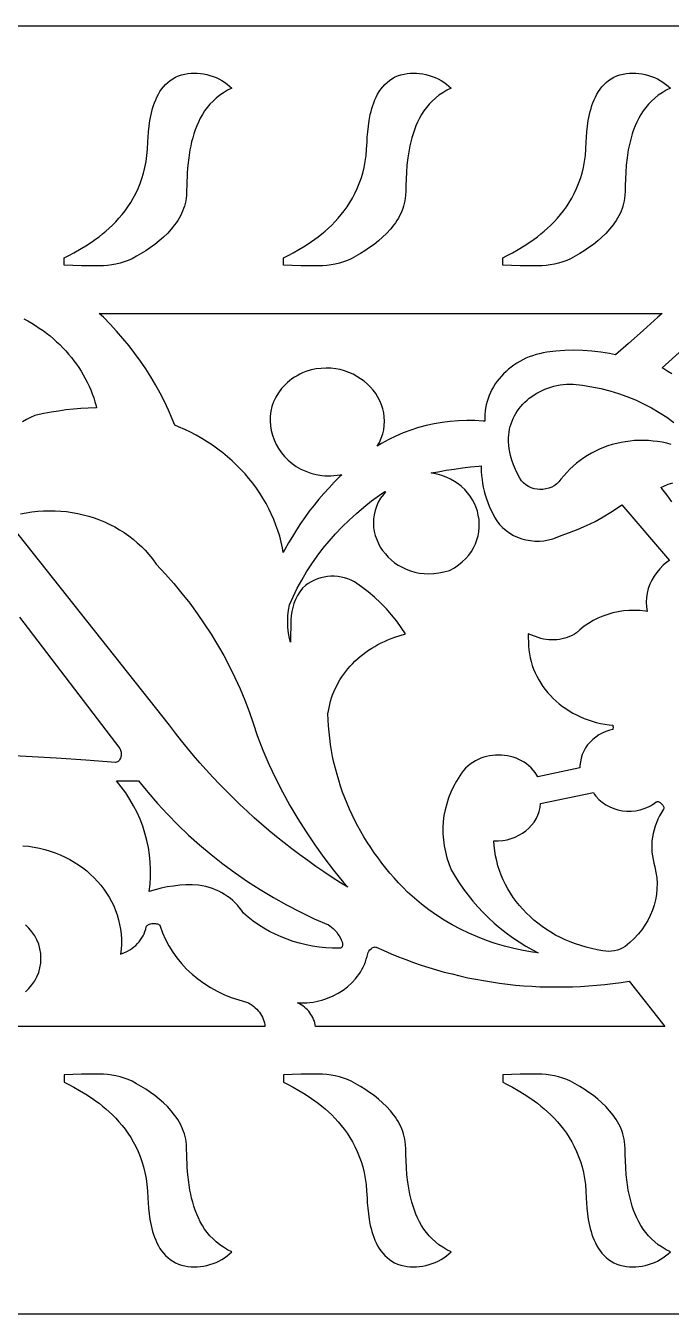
# Model space of a CAD drawing. Extents: x -250 to 250, y -50 to 50.
# Drawn here: x 143.6 to 193.7, y -50 to 50 of the extents above; entities that cross this region are included whole.
import ezdxf

# ---------------------------------------------------------------- set-up
doc = ezdxf.new("R2010")
doc.units = 0
doc.header["$MEASUREMENT"] = 0
doc.layers.add('BITMAP_LAYER', color=18, linetype='CONTINUOUS')
doc.layers.add('LAYER_1', color=18, linetype='CONTINUOUS')

msp = doc.modelspace()

# ---------------------------------------------------------------- linework, layer by layer
at = {"layer": 'BITMAP_LAYER'}
for points in [[(146.58, 32), (146.93, 32.18), (147.33, 32.39), (147.77, 32.63), (148.25, 32.92), (148.76, 33.25), (149.01, 33.44), (149.28, 33.63), (149.54, 33.84), (149.8, 34.06), (150.06, 34.29), (150.32, 34.53), (150.57, 34.79), (150.82, 35.06), (151.06, 35.35), (151.29, 35.64), (151.52, 35.96), (151.73, 36.29), (151.93, 36.63), (152.12, 36.99), (152.3, 37.36), (152.46, 37.75), (152.6, 38.15), (152.73, 38.57), (152.84, 39.01), (152.92, 39.47), (152.99, 39.94), (153.03, 40.43), (153.06, 41), (153.08, 41.36), (153.11, 41.77), (153.16, 42.2), (153.22, 42.65), (153.31, 43.11), (153.37, 43.34), (153.43, 43.58), (153.5, 43.81), (153.58, 44.03), (153.67, 44.25), (153.77, 44.47), (153.88, 44.68), (154, 44.89), (154.13, 45.08), (154.28, 45.27), (154.44, 45.44), (154.61, 45.6), (154.79, 45.75), (154.99, 45.89), (155.2, 46), (155.43, 46.11), (155.67, 46.19), (155.93, 46.25), (156.17, 46.29), (156.41, 46.32), (156.65, 46.33), (156.9, 46.32), (157.14, 46.3), (157.39, 46.26), (157.64, 46.21), (157.88, 46.15), (158.12, 46.07), (158.35, 45.98), (158.58, 45.87), (158.8, 45.75), (159.01, 45.62), (159.22, 45.48), (159.41, 45.32), (159.59, 45.15), (159.25, 44.99), (158.94, 44.8), (158.64, 44.61), (158.37, 44.39), (158.12, 44.16), (157.88, 43.91), (157.67, 43.66), (157.47, 43.39), (157.29, 43.11), (157.13, 42.83), (156.99, 42.53), (156.85, 42.24), (156.73, 41.93), (156.63, 41.62), (156.54, 41.31), (156.46, 41), (156.39, 40.69), (156.33, 40.38), (156.23, 39.76), (156.16, 39.17), (156.12, 38.6), (156.08, 37.6), (156.07, 37.18), (156.05, 36.83), (156.03, 36.62), (156, 36.41), (155.96, 36.21), (155.9, 36.01), (155.84, 35.81), (155.76, 35.62), (155.68, 35.43), (155.59, 35.25), (155.49, 35.07), (155.38, 34.89), (155.26, 34.71), (155.14, 34.54), (154.87, 34.21), (154.58, 33.89), (154.27, 33.59), (153.95, 33.3), (153.61, 33.03), (153.26, 32.78), (152.9, 32.54), (152.55, 32.32), (152.19, 32.11), (151.84, 31.92), (151.54, 31.78), (151.23, 31.67), (150.91, 31.57), (150.59, 31.5), (150.27, 31.44), (149.94, 31.4), (149.61, 31.37), (149.27, 31.36), (148.6, 31.36), (147.92, 31.37), (147.25, 31.4), (146.58, 31.41)], [(163.59, 32), (163.94, 32.18), (164.34, 32.39), (164.78, 32.63), (165.26, 32.92), (165.77, 33.25), (166.02, 33.44), (166.29, 33.63), (166.55, 33.84), (166.81, 34.06), (167.07, 34.29), (167.33, 34.53), (167.58, 34.79), (167.83, 35.06), (168.07, 35.35), (168.3, 35.64), (168.53, 35.96), (168.74, 36.29), (168.94, 36.63), (169.13, 36.99), (169.31, 37.36), (169.47, 37.75), (169.61, 38.15), (169.74, 38.57), (169.85, 39.01), (169.93, 39.47), (170, 39.94), (170.04, 40.43), (170.07, 41), (170.09, 41.36), (170.12, 41.77), (170.17, 42.2), (170.23, 42.65), (170.32, 43.11), (170.38, 43.34), (170.44, 43.58), (170.51, 43.81), (170.59, 44.03), (170.68, 44.25), (170.78, 44.47), (170.89, 44.68), (171.01, 44.89), (171.14, 45.08), (171.29, 45.27), (171.45, 45.44), (171.62, 45.6), (171.8, 45.75), (172, 45.89), (172.21, 46), (172.44, 46.11), (172.68, 46.19), (172.94, 46.25), (173.18, 46.29), (173.42, 46.32), (173.66, 46.33), (173.91, 46.32), (174.15, 46.3), (174.4, 46.26), (174.64, 46.21), (174.89, 46.15), (175.13, 46.07), (175.36, 45.98), (175.59, 45.87), (175.81, 45.75), (176.02, 45.62), (176.23, 45.48), (176.42, 45.32), (176.6, 45.15), (176.26, 44.99), (175.95, 44.8), (175.65, 44.61), (175.38, 44.39), (175.13, 44.16), (174.89, 43.91), (174.68, 43.66), (174.48, 43.39), (174.3, 43.11), (174.14, 42.83), (173.99, 42.53), (173.86, 42.24), (173.74, 41.93), (173.64, 41.62), (173.55, 41.31), (173.47, 41), (173.4, 40.69), (173.33, 40.38), (173.24, 39.76), (173.17, 39.17), (173.13, 38.6), (173.09, 37.6), (173.08, 37.18), (173.06, 36.83), (173.04, 36.62), (173.01, 36.41), (172.96, 36.21), (172.91, 36.01), (172.85, 35.81), (172.77, 35.62), (172.69, 35.43), (172.6, 35.25), (172.5, 35.07), (172.39, 34.89), (172.27, 34.71), (172.15, 34.54), (171.88, 34.21), (171.59, 33.89), (171.28, 33.59), (170.96, 33.3), (170.62, 33.03), (170.27, 32.78), (169.91, 32.54), (169.56, 32.32), (169.2, 32.11), (168.85, 31.92), (168.55, 31.78), (168.24, 31.67), (167.92, 31.57), (167.6, 31.5), (167.28, 31.44), (166.95, 31.4), (166.62, 31.37), (166.28, 31.36), (165.61, 31.36), (164.93, 31.37), (164.26, 31.4), (163.59, 31.41)], [(180.6, 32), (180.95, 32.18), (181.35, 32.39), (181.79, 32.63), (182.27, 32.92), (182.78, 33.25), (183.03, 33.44), (183.29, 33.63), (183.56, 33.84), (183.82, 34.06), (184.08, 34.29), (184.34, 34.53), (184.59, 34.79), (184.84, 35.06), (185.08, 35.35), (185.31, 35.64), (185.54, 35.96), (185.75, 36.29), (185.95, 36.63), (186.14, 36.99), (186.32, 37.36), (186.48, 37.75), (186.62, 38.15), (186.75, 38.57), (186.86, 39.01), (186.94, 39.47), (187.01, 39.94), (187.05, 40.43), (187.08, 41), (187.1, 41.36), (187.13, 41.77), (187.18, 42.2), (187.24, 42.65), (187.33, 43.11), (187.39, 43.34), (187.45, 43.58), (187.52, 43.81), (187.6, 44.03), (187.69, 44.25), (187.79, 44.47), (187.9, 44.68), (188.02, 44.89), (188.15, 45.08), (188.3, 45.27), (188.46, 45.44), (188.63, 45.6), (188.81, 45.75), (189.01, 45.89), (189.22, 46), (189.45, 46.11), (189.69, 46.19), (189.95, 46.25), (190.19, 46.29), (190.43, 46.32), (190.67, 46.33), (190.92, 46.32), (191.16, 46.3), (191.41, 46.26), (191.65, 46.21), (191.9, 46.15), (192.14, 46.07), (192.37, 45.98), (192.6, 45.87), (192.82, 45.75), (193.03, 45.62), (193.24, 45.48), (193.43, 45.32), (193.61, 45.15), (193.27, 44.99), (192.96, 44.8), (192.66, 44.61), (192.39, 44.39), (192.14, 44.16), (191.9, 43.91), (191.69, 43.66), (191.49, 43.39), (191.31, 43.11), (191.15, 42.83), (191, 42.53), (190.87, 42.24), (190.75, 41.93), (190.65, 41.62), (190.56, 41.31), (190.48, 41), (190.41, 40.69), (190.34, 40.38), (190.25, 39.76), (190.18, 39.17), (190.14, 38.6), (190.1, 37.6), (190.09, 37.18), (190.07, 36.83), (190.05, 36.62), (190.02, 36.41), (189.97, 36.21), (189.92, 36.01), (189.86, 35.81), (189.78, 35.62), (189.7, 35.43), (189.61, 35.25), (189.51, 35.07), (189.4, 34.89), (189.28, 34.71), (189.16, 34.54), (188.89, 34.21), (188.6, 33.89), (188.29, 33.59), (187.97, 33.3), (187.63, 33.03), (187.28, 32.78), (186.92, 32.54), (186.57, 32.32), (186.21, 32.11), (185.86, 31.92), (185.56, 31.78), (185.25, 31.67), (184.93, 31.57), (184.61, 31.5), (184.29, 31.44), (183.96, 31.4), (183.63, 31.37), (183.29, 31.36), (182.62, 31.36), (181.94, 31.37), (181.27, 31.4), (180.6, 31.41)], [(146.58, -32), (146.93, -32.18), (147.33, -32.39), (147.77, -32.63), (148.25, -32.92), (148.76, -33.25), (149.01, -33.44), (149.28, -33.63), (149.54, -33.84), (149.8, -34.06), (150.06, -34.29), (150.32, -34.53), (150.57, -34.79), (150.82, -35.06), (151.06, -35.35), (151.29, -35.64), (151.52, -35.96), (151.73, -36.29), (151.93, -36.63), (152.12, -36.99), (152.3, -37.36), (152.46, -37.75), (152.6, -38.15), (152.73, -38.57), (152.84, -39.01), (152.92, -39.47), (152.99, -39.94), (153.03, -40.43), (153.06, -41), (153.08, -41.36), (153.11, -41.77), (153.16, -42.2), (153.22, -42.65), (153.31, -43.11), (153.37, -43.34), (153.43, -43.58), (153.5, -43.81), (153.58, -44.03), (153.67, -44.25), (153.77, -44.47), (153.88, -44.68), (154, -44.89), (154.13, -45.08), (154.28, -45.27), (154.44, -45.44), (154.61, -45.6), (154.79, -45.75), (154.99, -45.89), (155.2, -46), (155.43, -46.11), (155.67, -46.19), (155.93, -46.25), (156.17, -46.29), (156.41, -46.32), (156.65, -46.33), (156.9, -46.32), (157.14, -46.3), (157.39, -46.26), (157.64, -46.21), (157.88, -46.15), (158.12, -46.07), (158.35, -45.98), (158.58, -45.87), (158.8, -45.75), (159.01, -45.62), (159.22, -45.48), (159.41, -45.32), (159.59, -45.15), (159.25, -44.99), (158.94, -44.8), (158.64, -44.61), (158.37, -44.39), (158.12, -44.16), (157.88, -43.91), (157.67, -43.66), (157.47, -43.39), (157.29, -43.11), (157.13, -42.83), (156.99, -42.53), (156.85, -42.24), (156.73, -41.93), (156.63, -41.62), (156.54, -41.31), (156.46, -41), (156.39, -40.69), (156.33, -40.38), (156.23, -39.76), (156.16, -39.17), (156.12, -38.6), (156.08, -37.6), (156.07, -37.18), (156.05, -36.83), (156.03, -36.62), (156, -36.41), (155.96, -36.21), (155.9, -36.01), (155.84, -35.81), (155.76, -35.62), (155.68, -35.43), (155.59, -35.25), (155.49, -35.07), (155.38, -34.89), (155.26, -34.71), (155.14, -34.54), (154.87, -34.21), (154.58, -33.89), (154.27, -33.59), (153.95, -33.3), (153.61, -33.03), (153.26, -32.78), (152.9, -32.54), (152.55, -32.32), (152.19, -32.11), (151.84, -31.92), (151.54, -31.78), (151.23, -31.67), (150.91, -31.57), (150.59, -31.5), (150.27, -31.44), (149.94, -31.4), (149.61, -31.37), (149.27, -31.36), (148.6, -31.36), (147.92, -31.37), (147.25, -31.4), (146.58, -31.41)], [(163.59, -32), (163.94, -32.18), (164.34, -32.39), (164.78, -32.63), (165.26, -32.92), (165.77, -33.25), (166.02, -33.44), (166.29, -33.63), (166.55, -33.84), (166.81, -34.06), (167.07, -34.29), (167.33, -34.53), (167.58, -34.79), (167.83, -35.06), (168.07, -35.35), (168.3, -35.64), (168.53, -35.96), (168.74, -36.29), (168.94, -36.63), (169.13, -36.99), (169.31, -37.36), (169.47, -37.75), (169.61, -38.15), (169.74, -38.57), (169.85, -39.01), (169.93, -39.47), (170, -39.94), (170.04, -40.43), (170.07, -41), (170.09, -41.36), (170.12, -41.77), (170.17, -42.2), (170.23, -42.65), (170.32, -43.11), (170.38, -43.34), (170.44, -43.58), (170.51, -43.81), (170.59, -44.03), (170.68, -44.25), (170.78, -44.47), (170.89, -44.68), (171.01, -44.89), (171.14, -45.08), (171.29, -45.27), (171.45, -45.44), (171.62, -45.6), (171.8, -45.75), (172, -45.89), (172.21, -46), (172.44, -46.11), (172.68, -46.19), (172.94, -46.25), (173.18, -46.29), (173.42, -46.32), (173.66, -46.33), (173.91, -46.32), (174.15, -46.3), (174.4, -46.26), (174.64, -46.21), (174.89, -46.15), (175.13, -46.07), (175.36, -45.98), (175.59, -45.87), (175.81, -45.75), (176.02, -45.62), (176.23, -45.48), (176.42, -45.32), (176.6, -45.15), (176.26, -44.99), (175.95, -44.8), (175.65, -44.61), (175.38, -44.39), (175.13, -44.16), (174.89, -43.91), (174.68, -43.66), (174.48, -43.39), (174.3, -43.11), (174.14, -42.83), (173.99, -42.53), (173.86, -42.24), (173.74, -41.93), (173.64, -41.62), (173.55, -41.31), (173.47, -41), (173.4, -40.69), (173.33, -40.38), (173.24, -39.76), (173.17, -39.17), (173.13, -38.6), (173.09, -37.6), (173.08, -37.18), (173.06, -36.83), (173.04, -36.62), (173.01, -36.41), (172.96, -36.21), (172.91, -36.01), (172.85, -35.81), (172.77, -35.62), (172.69, -35.43), (172.6, -35.25), (172.5, -35.07), (172.39, -34.89), (172.27, -34.71), (172.15, -34.54), (171.88, -34.21), (171.59, -33.89), (171.28, -33.59), (170.96, -33.3), (170.62, -33.03), (170.27, -32.78), (169.91, -32.54), (169.56, -32.32), (169.2, -32.11), (168.85, -31.92), (168.55, -31.78), (168.24, -31.67), (167.92, -31.57), (167.6, -31.5), (167.28, -31.44), (166.95, -31.4), (166.62, -31.37), (166.28, -31.36), (165.61, -31.36), (164.93, -31.37), (164.26, -31.4), (163.59, -31.41)], [(180.6, -32), (180.95, -32.18), (181.35, -32.39), (181.79, -32.63), (182.27, -32.92), (182.78, -33.25), (183.03, -33.44), (183.29, -33.63), (183.56, -33.84), (183.82, -34.06), (184.08, -34.29), (184.34, -34.53), (184.59, -34.79), (184.84, -35.06), (185.08, -35.35), (185.31, -35.64), (185.54, -35.96), (185.75, -36.29), (185.95, -36.63), (186.14, -36.99), (186.32, -37.36), (186.48, -37.75), (186.62, -38.15), (186.75, -38.57), (186.86, -39.01), (186.94, -39.47), (187.01, -39.94), (187.05, -40.43), (187.08, -41), (187.1, -41.36), (187.13, -41.77), (187.18, -42.2), (187.24, -42.65), (187.33, -43.11), (187.39, -43.34), (187.45, -43.58), (187.52, -43.81), (187.6, -44.03), (187.69, -44.25), (187.79, -44.47), (187.9, -44.68), (188.02, -44.89), (188.15, -45.08), (188.3, -45.27), (188.46, -45.44), (188.63, -45.6), (188.81, -45.75), (189.01, -45.89), (189.22, -46), (189.45, -46.11), (189.69, -46.19), (189.95, -46.25), (190.19, -46.29), (190.43, -46.32), (190.67, -46.33), (190.92, -46.32), (191.16, -46.3), (191.41, -46.26), (191.65, -46.21), (191.9, -46.15), (192.14, -46.07), (192.37, -45.98), (192.6, -45.87), (192.82, -45.75), (193.03, -45.62), (193.24, -45.48), (193.43, -45.32), (193.61, -45.15), (193.27, -44.99), (192.96, -44.8), (192.66, -44.61), (192.39, -44.39), (192.14, -44.16), (191.9, -43.91), (191.69, -43.66), (191.49, -43.39), (191.31, -43.11), (191.15, -42.83), (191, -42.53), (190.87, -42.24), (190.75, -41.93), (190.65, -41.62), (190.56, -41.31), (190.48, -41), (190.41, -40.69), (190.34, -40.38), (190.25, -39.76), (190.18, -39.17), (190.14, -38.6), (190.1, -37.6), (190.09, -37.18), (190.07, -36.83), (190.05, -36.62), (190.02, -36.41), (189.97, -36.21), (189.92, -36.01), (189.86, -35.81), (189.78, -35.62), (189.7, -35.43), (189.61, -35.25), (189.51, -35.07), (189.4, -34.89), (189.28, -34.71), (189.16, -34.54), (188.89, -34.21), (188.6, -33.89), (188.29, -33.59), (187.97, -33.3), (187.63, -33.03), (187.28, -32.78), (186.92, -32.54), (186.57, -32.32), (186.21, -32.11), (185.86, -31.92), (185.56, -31.78), (185.25, -31.67), (184.93, -31.57), (184.61, -31.5), (184.29, -31.44), (183.96, -31.4), (183.63, -31.37), (183.29, -31.36), (182.62, -31.36), (181.94, -31.37), (181.27, -31.4), (180.6, -31.41)]]:
    msp.add_lwpolyline(points, close=True, dxfattribs=at)
at = {"layer": 'LAYER_1'}
for points in [[(250, -50), (-250, -50), (-250, 50), (250, 50)], [(192.96, 27.68), (192.63, 27.38), (191.49, 26.36), (190.35, 25.34), (189.36, 24.47), (188.88, 24.57), (188.2, 24.67), (187.5, 24.75), (186.81, 24.79), (186.11, 24.81), (185.42, 24.79), (184.72, 24.75), (184.02, 24.67), (183.73, 24.62), (183.45, 24.55), (183.18, 24.48), (182.92, 24.39), (182.66, 24.3), (182.4, 24.19), (182.16, 24.07), (181.92, 23.94), (181.69, 23.81), (181.47, 23.66), (181.26, 23.51), (181.05, 23.34), (180.86, 23.17), (180.67, 22.99), (180.49, 22.8), (180.33, 22.61), (180.17, 22.41), (180.02, 22.2), (179.89, 21.98), (179.76, 21.76), (179.65, 21.54), (179.55, 21.3), (179.46, 21.07), (179.38, 20.83), (179.32, 20.58), (179.27, 20.33), (179.23, 20.08), (179.21, 19.82), (179.2, 19.57), (179.2, 19.31), (179.08, 19.32), (178.44, 19.36), (177.8, 19.37), (177.16, 19.35), (176.53, 19.29), (175.9, 19.21), (175.28, 19.11), (174.67, 18.97), (174.06, 18.81), (173.47, 18.61), (172.88, 18.4), (172.31, 18.15), (171.75, 17.88), (171.2, 17.58), (170.86, 17.37), (171.03, 17.66), (171.17, 17.99), (171.29, 18.32), (171.36, 18.65), (171.41, 18.98), (171.42, 19.31), (171.41, 19.64), (171.36, 19.96), (171.29, 20.27), (171.19, 20.58), (171.06, 20.88), (170.91, 21.17), (170.74, 21.45), (170.55, 21.71), (170.33, 21.96), (170.1, 22.19), (169.84, 22.41), (169.57, 22.61), (169.28, 22.79), (168.98, 22.95), (168.66, 23.09), (168.33, 23.21), (167.99, 23.31), (167.64, 23.37), (167.27, 23.42), (166.9, 23.43), (166.52, 23.41), (166.13, 23.37), (165.74, 23.29), (165.33, 23.18), (165.07, 23.07), (164.85, 22.96), (164.64, 22.84), (164.44, 22.72), (164.24, 22.59), (164.06, 22.45), (163.89, 22.31), (163.73, 22.16), (163.58, 22.01), (163.43, 21.85), (163.19, 21.52), (162.98, 21.18), (162.82, 20.82), (162.69, 20.46), (162.6, 20.08), (162.56, 19.71), (162.55, 19.33), (162.57, 18.95), (162.63, 18.58), (162.73, 18.22), (162.86, 17.86), (163.02, 17.51), (163.21, 17.18), (163.43, 16.86), (163.67, 16.56), (163.95, 16.29), (164.25, 16.03), (164.58, 15.8), (164.93, 15.59), (165.31, 15.42), (165.71, 15.28), (166.13, 15.17), (166.56, 15.1), (166.79, 15.08), (167.02, 15.07), (167.26, 15.07), (167.5, 15.09), (167.74, 15.11), (167.98, 15.14), (168.11, 15.16), (167.96, 15.01), (167.53, 14.59), (167.12, 14.15), (166.72, 13.7), (166.33, 13.25), (165.96, 12.79), (165.59, 12.32), (165.25, 11.84), (164.91, 11.36), (164.59, 10.87), (164.28, 10.37), (163.98, 9.86), (163.7, 9.35), (163.57, 9.11), (163.51, 9.48), (163.41, 9.93), (163.29, 10.38), (163.15, 10.82), (163, 11.25), (162.83, 11.68), (162.64, 12.11), (162.44, 12.52), (162.23, 12.93), (161.99, 13.34), (161.74, 13.73), (161.48, 14.12), (161.2, 14.49), (160.91, 14.86), (160.6, 15.22), (160.28, 15.57), (159.95, 15.91), (159.6, 16.23), (159.24, 16.55), (158.87, 16.86), (158.48, 17.15), (158.08, 17.44), (157.67, 17.71), (157.25, 17.97), (156.82, 18.22), (156.37, 18.45), (155.92, 18.67), (155.45, 18.87), (155.15, 19), (154.95, 19.5), (154.66, 20.17), (154.35, 20.83), (154.02, 21.48), (153.66, 22.12), (153.29, 22.75), (152.9, 23.37), (152.48, 23.97), (152.05, 24.57), (151.6, 25.16), (151.13, 25.73), (150.64, 26.29), (150.13, 26.84), (149.61, 27.38), (149.29, 27.68)], [(178.92, 15.71), (178.93, 15.4), (178.95, 15.09), (178.99, 14.79), (179.03, 14.48), (179.09, 14.18), (179.16, 13.88), (179.24, 13.59), (179.33, 13.29), (179.44, 13), (179.55, 12.71), (179.68, 12.43), (179.82, 12.15), (179.97, 11.87), (180.14, 11.59), (180.35, 11.3), (180.59, 11.05), (180.86, 10.83), (181.14, 10.63), (181.43, 10.45), (181.75, 10.31), (182.07, 10.19), (182.4, 10.1), (182.75, 10.04), (183.09, 10.01), (183.44, 10.01), (183.79, 10.03), (184.14, 10.09), (184.48, 10.18), (184.82, 10.3), (185.12, 10.43), (185.78, 10.66), (186.45, 10.92), (187.11, 11.22), (187.76, 11.53), (188.39, 11.88), (188.99, 12.25), (189.58, 12.65), (189.83, 12.83), (193.55, 8.51), (193.34, 8.37), (193.05, 8.13), (192.78, 7.86), (192.55, 7.58), (192.34, 7.29), (192.16, 6.98), (192.01, 6.65), (191.89, 6.32), (191.81, 5.97), (191.75, 5.62), (191.74, 5.27), (191.75, 4.91), (191.8, 4.55), (191.67, 4.57), (191.24, 4.61), (190.82, 4.63), (190.39, 4.62), (189.98, 4.58), (189.56, 4.52), (189.15, 4.43), (188.75, 4.32), (188.36, 4.18), (187.98, 4.02), (187.61, 3.83), (187.25, 3.62), (186.91, 3.39), (186.58, 3.13), (186.31, 2.89), (186.16, 2.79), (185.98, 2.69), (185.79, 2.61), (185.6, 2.53), (185.41, 2.47), (185.21, 2.42), (185, 2.38), (184.8, 2.35), (184.59, 2.34), (184.38, 2.34), (184.17, 2.34), (183.96, 2.37), (183.76, 2.4), (183.55, 2.45), (183.35, 2.51), (182.56, 2.8), (182.59, 1.87), (182.62, 1.56), (182.67, 1.25), (182.73, 0.95), (182.8, 0.65), (182.89, 0.36), (182.99, 0.07), (183.11, -0.21), (183.24, -0.49), (183.39, -0.76), (183.55, -1.02), (183.72, -1.28), (183.9, -1.52), (184.1, -1.76), (184.3, -1.99), (184.52, -2.21), (184.75, -2.42), (184.99, -2.63), (185.24, -2.82), (185.49, -3), (185.76, -3.18), (186.04, -3.34), (186.32, -3.49), (186.62, -3.63), (186.92, -3.76), (187.22, -3.87), (187.54, -3.98), (187.86, -4.07), (188.19, -4.14), (188.52, -4.21), (188.86, -4.26), (189.13, -4.29), (189.14, -4.32), (189.15, -4.37), (189.16, -4.43), (189.16, -4.49), (189.15, -4.54), (189.14, -4.59), (189.13, -4.62), (189.13, -4.62), (188.9, -4.67), (188.6, -4.77), (188.32, -4.9), (188.06, -5.04), (187.81, -5.21), (187.58, -5.39), (187.37, -5.59), (187.18, -5.82), (187.02, -6.05), (186.88, -6.3), (186.76, -6.56), (186.68, -6.84), (186.62, -7.12), (186.59, -7.41), (186.59, -7.6), (183.32, -8.29), (183.25, -8.16), (183.11, -7.96), (182.96, -7.77), (182.8, -7.6), (182.63, -7.44), (182.44, -7.29), (182.25, -7.16), (182.05, -7.04), (181.84, -6.94), (181.63, -6.85), (181.41, -6.77), (181.19, -6.71), (180.96, -6.66), (180.73, -6.63), (180.5, -6.6), (180.27, -6.6), (180.04, -6.6), (179.8, -6.63), (179.57, -6.66), (179.35, -6.71), (179.12, -6.77), (178.9, -6.85), (178.68, -6.94), (178.48, -7.05), (178.27, -7.17), (178.08, -7.31), (177.89, -7.46), (177.72, -7.63), (177.55, -7.81), (177.4, -8.01), (177.27, -8.21), (177.01, -8.62), (176.77, -9.05), (176.57, -9.48), (176.39, -9.93), (176.25, -10.38), (176.13, -10.84), (176.04, -11.3), (175.98, -11.77), (175.96, -12.24), (175.96, -12.71), (175.99, -13.18), (176.05, -13.65), (176.15, -14.11), (176.27, -14.58), (176.42, -15.03), (176.61, -15.5), (176.91, -16.02), (177.22, -16.52), (177.55, -17), (177.91, -17.48), (178.27, -17.94), (178.66, -18.39), (179.07, -18.82), (179.49, -19.24), (179.94, -19.64), (180.39, -20.03), (180.87, -20.4), (181.36, -20.76), (181.87, -21.1), (182.39, -21.43), (182.92, -21.73), (183.36, -21.96), (182.92, -21.91), (182.18, -21.78), (181.45, -21.62), (180.73, -21.44), (180.02, -21.23), (179.33, -20.99), (178.64, -20.72), (177.97, -20.43), (177.32, -20.12), (176.68, -19.78), (176.05, -19.41), (175.45, -19.02), (174.86, -18.61), (174.29, -18.17), (173.75, -17.71), (173.22, -17.23), (172.87, -16.88), (172.52, -16.51), (172.18, -16.14), (171.85, -15.76), (171.53, -15.37), (171.22, -14.98), (170.92, -14.59), (170.63, -14.19), (170.36, -13.78), (170.09, -13.37), (169.83, -12.95), (169.59, -12.53), (169.35, -12.11), (169.13, -11.68), (168.92, -11.24), (168.71, -10.81), (168.52, -10.36), (168.34, -9.92), (168.17, -9.47), (168.02, -9.02), (167.87, -8.56), (167.74, -8.1), (167.61, -7.64), (167.5, -7.18), (167.4, -6.71), (167.31, -6.24), (167.24, -5.77), (167.17, -5.29), (167.12, -4.82), (167.08, -4.34), (167.05, -3.86), (167.04, -3.41), (167.07, -3.18), (167.12, -2.93), (167.17, -2.67), (167.24, -2.42), (167.32, -2.17), (167.4, -1.93), (167.5, -1.69), (167.6, -1.45), (167.72, -1.22), (167.84, -0.99), (167.97, -0.76), (168.12, -0.54), (168.27, -0.33), (168.42, -0.12), (168.59, 0.09), (168.76, 0.29), (168.95, 0.49), (169.13, 0.68), (169.33, 0.86), (169.54, 1.04), (169.75, 1.21), (169.97, 1.38), (170.19, 1.53), (170.43, 1.69), (170.67, 1.83), (170.91, 1.97), (171.16, 2.1), (171.42, 2.22), (171.68, 2.34), (171.95, 2.44), (172.23, 2.54), (173.06, 2.81), (172.37, 3.78), (171.98, 4.27), (171.57, 4.75), (171.12, 5.21), (170.66, 5.65), (170.16, 6.06), (169.65, 6.46), (169.1, 6.84), (168.84, 6.96), (168.59, 7.07), (168.33, 7.15), (168.07, 7.21), (167.8, 7.25), (167.53, 7.27), (167.27, 7.27), (167, 7.25), (166.74, 7.21), (166.48, 7.15), (166.23, 7.07), (165.98, 6.97), (165.74, 6.85), (165.51, 6.71), (165.29, 6.55), (165.07, 6.36), (164.85, 6.06), (164.68, 5.77), (164.53, 5.47), (164.4, 5.17), (164.3, 4.85), (164.23, 4.53), (164.18, 4.21), (164.16, 3.89), (164.12, 2.17), (164.06, 2.44), (163.98, 2.87), (163.93, 3.32), (163.92, 3.76), (163.93, 4.2), (163.98, 4.65), (164.05, 5.05), (164.33, 5.68), (164.66, 6.34), (165.01, 6.98), (165.38, 7.61), (165.78, 8.23), (166.21, 8.84), (166.65, 9.43), (167.13, 10), (167.62, 10.56), (168.14, 11.11), (168.68, 11.64), (169.24, 12.15), (169.82, 12.65), (170.42, 13.12), (171.04, 13.58), (171.46, 13.86), (171.51, 13.83), (171.34, 13.63), (171.12, 13.33), (170.94, 13.02), (170.8, 12.7), (170.69, 12.37), (170.61, 12.04), (170.57, 11.72), (170.56, 11.39), (170.58, 11.06), (170.63, 10.74), (170.71, 10.43), (170.82, 10.12), (170.95, 9.83), (171.1, 9.54), (171.28, 9.27), (171.49, 9.01), (171.71, 8.77), (171.95, 8.54), (172.21, 8.33), (172.49, 8.14), (172.79, 7.97), (173.1, 7.82), (173.43, 7.7), (173.77, 7.6), (174.12, 7.52), (174.49, 7.48), (174.86, 7.46), (175.25, 7.48), (175.64, 7.53), (176.03, 7.61), (176.46, 7.73), (176.85, 7.94), (177.17, 8.16), (177.46, 8.4), (177.73, 8.65), (177.96, 8.92), (178.17, 9.2), (178.34, 9.49), (178.49, 9.79), (178.6, 10.1), (178.69, 10.42), (178.75, 10.73), (178.78, 11.05), (178.78, 11.38), (178.76, 11.69), (178.7, 12.01), (178.63, 12.32), (178.53, 12.62), (178.4, 12.92), (178.25, 13.21), (178.07, 13.48), (177.87, 13.75), (177.65, 14), (177.41, 14.23), (177.14, 14.44), (176.85, 14.64), (176.55, 14.82), (176.22, 14.97), (175.87, 15.1), (175.51, 15.2), (175.13, 15.28), (175.04, 15.29), (175.58, 15.39), (176.21, 15.5), (176.84, 15.6), (177.48, 15.68), (178.11, 15.76), (178.75, 15.82), (178.92, 15.84)], [(153.05, -9.48), (153.8, -10.35), (154.58, -11.2), (155.38, -12.02), (156.22, -12.81), (157.08, -13.58), (157.97, -14.33), (158.88, -15.05), (159.83, -15.74), (160.79, -16.41), (161.78, -17.04), (162.8, -17.65), (163.83, -18.23), (164.89, -18.78), (165.97, -19.3), (167.07, -19.79), (167.19, -19.86), (167.32, -19.95), (167.45, -20.06), (167.58, -20.19), (167.7, -20.33), (167.81, -20.49), (167.91, -20.64), (168, -20.8), (168.07, -20.95), (168.13, -21.1), (168.16, -21.23), (168.17, -21.35), (168.16, -21.41), (168.15, -21.45), (168.13, -21.49), (168.1, -21.53), (168.06, -21.56), (168.02, -21.58), (167.96, -21.59), (167.9, -21.6), (167.38, -21.59), (166.86, -21.56), (166.35, -21.51), (165.84, -21.43), (165.34, -21.33), (164.84, -21.21), (164.35, -21.07), (163.88, -20.9), (163.41, -20.72), (162.95, -20.51), (162.51, -20.29), (162.07, -20.04), (161.65, -19.78), (161.24, -19.49), (160.85, -19.19), (160.48, -18.87), (160.34, -18.65), (160.18, -18.45), (160.02, -18.25), (159.84, -18.07), (159.65, -17.89), (159.45, -17.72), (159.24, -17.57), (159.02, -17.42), (158.79, -17.29), (158.56, -17.17), (158.32, -17.06), (158.07, -16.96), (157.81, -16.87), (157.55, -16.8), (157.28, -16.74), (157, -16.69), (156.51, -16.68), (156.02, -16.68), (155.54, -16.71), (155.05, -16.77), (154.57, -16.84), (154.1, -16.94), (153.63, -17.06), (153.16, -17.2), (153.23, -16.63), (153.27, -16.06), (153.27, -15.48), (153.25, -14.91), (153.19, -14.35), (153.1, -13.78), (152.99, -13.23), (152.84, -12.67), (152.66, -12.13), (152.46, -11.59), (152.22, -11.07), (151.96, -10.55), (151.67, -10.04), (151.35, -9.54), (151, -9.06), (150.62, -8.59), (152.33, -8.59)], [(187.73, -9.66), (187.83, -9.8), (188.06, -10.05), (188.32, -10.27), (188.6, -10.46), (188.9, -10.63), (189.21, -10.76), (189.54, -10.85), (189.88, -10.92), (190.22, -10.95), (190.56, -10.95), (190.91, -10.92), (191.25, -10.86), (191.58, -10.75), (191.9, -10.62), (192.06, -10.54), (192.21, -10.45), (192.36, -10.35), (192.51, -10.24), (192.55, -10.22), (192.6, -10.21), (192.65, -10.21), (192.71, -10.23), (192.77, -10.26), (192.82, -10.29), (192.93, -10.38), (193.02, -10.48), (193.05, -10.54), (193.08, -10.6), (193.1, -10.65), (193.1, -10.7), (193.1, -10.75), (193.08, -10.8), (192.91, -11.05), (192.77, -11.31), (192.64, -11.58), (192.52, -11.85), (192.42, -12.13), (192.34, -12.41), (192.27, -12.69), (192.22, -12.98), (192.18, -13.26), (192.16, -13.55), (192.16, -13.84), (192.18, -14.13), (192.21, -14.42), (192.26, -14.71), (192.32, -15), (192.4, -15.28), (192.49, -15.71), (192.55, -16.14), (192.57, -16.57), (192.56, -16.99), (192.52, -17.42), (192.45, -17.84), (192.35, -18.25), (192.21, -18.65), (192.05, -19.05), (191.86, -19.43), (191.63, -19.81), (191.38, -20.17), (191.1, -20.51), (190.8, -20.84), (190.46, -21.16), (190.11, -21.45), (189.91, -21.57), (189.71, -21.67), (189.5, -21.74), (189.28, -21.8), (189.05, -21.83), (188.82, -21.84), (188.59, -21.82), (188.36, -21.79), (187.92, -21.71), (187.49, -21.62), (187.06, -21.52), (186.65, -21.39), (186.24, -21.26), (185.84, -21.11), (185.45, -20.94), (185.07, -20.76), (184.7, -20.57), (184.34, -20.36), (183.99, -20.14), (183.66, -19.91), (183.33, -19.66), (183.02, -19.41), (182.72, -19.14), (182.43, -18.86), (182.15, -18.57), (181.89, -18.27), (181.65, -17.96), (181.41, -17.65), (181.2, -17.32), (181, -16.98), (180.81, -16.64), (180.64, -16.29), (180.48, -15.93), (180.35, -15.56), (180.23, -15.19), (180.13, -14.81), (180.04, -14.43), (179.98, -14.04), (179.93, -13.65), (179.9, -13.25), (180.25, -13.25), (180.6, -13.22), (180.93, -13.17), (181.26, -13.08), (181.57, -12.97), (181.86, -12.83), (182.14, -12.66), (182.4, -12.48), (182.63, -12.27), (182.84, -12.04), (183.03, -11.8), (183.19, -11.54), (183.33, -11.26), (183.43, -10.97), (183.5, -10.67), (183.53, -10.35), (187.63, -9.52)], [(170.74, -21.5), (170.79, -21.52), (171.36, -21.78), (171.93, -22.02), (172.51, -22.26), (173.09, -22.48), (173.68, -22.7), (174.27, -22.9), (174.86, -23.09), (175.46, -23.27), (176.06, -23.44), (176.67, -23.59), (177.27, -23.74), (177.88, -23.88), (178.5, -24), (179.11, -24.11), (179.73, -24.21), (180.35, -24.3), (180.97, -24.38), (181.6, -24.45), (182.22, -24.5), (182.85, -24.54), (183.48, -24.58), (184.11, -24.6), (184.74, -24.6), (185.37, -24.6), (186, -24.59), (186.63, -24.56), (187.26, -24.52), (187.89, -24.47), (188.52, -24.41), (189.15, -24.34), (189.78, -24.25), (190.4, -24.16), (193.18, -27.68), (166.07, -27.68), (166.05, -27.54), (166.02, -27.39), (165.98, -27.25), (165.92, -27.12), (165.86, -26.98), (165.79, -26.85), (165.72, -26.73), (165.63, -26.6), (165.54, -26.49), (165.44, -26.37), (165.33, -26.27), (165.21, -26.16), (165.09, -26.07), (164.95, -25.98), (164.82, -25.9), (164.67, -25.82), (164.92, -25.83), (165.16, -25.83), (165.4, -25.82), (165.64, -25.8), (165.88, -25.77), (166.11, -25.73), (166.34, -25.68), (166.57, -25.62), (166.79, -25.55), (167.01, -25.48), (167.43, -25.3), (167.83, -25.09), (168.21, -24.85), (168.56, -24.58), (168.88, -24.29), (169.18, -23.96), (169.31, -23.79), (169.44, -23.62), (169.56, -23.44), (169.67, -23.25), (169.77, -23.06), (169.86, -22.86), (169.94, -22.66), (170.01, -22.45), (170.07, -22.24), (170.12, -22.03), (170.15, -21.93), (170.21, -21.82), (170.29, -21.72), (170.38, -21.63), (170.48, -21.56), (170.59, -21.51), (170.64, -21.5), (170.69, -21.49)]]:
    msp.add_lwpolyline(points, close=True, dxfattribs=at)
for points in [[(143.44, 27.26), (143.75, 27.09), (144.06, 26.92), (144.35, 26.73), (144.64, 26.54), (144.93, 26.35), (145.2, 26.14), (145.47, 25.93), (145.73, 25.71), (145.98, 25.48), (146.23, 25.25), (146.46, 25.01), (146.69, 24.77), (146.91, 24.52), (147.13, 24.26), (147.33, 24), (147.52, 23.74), (147.71, 23.47), (147.89, 23.19), (148.05, 22.91), (148.21, 22.62), (148.36, 22.33), (148.5, 22.04), (148.63, 21.74), (148.75, 21.43), (148.86, 21.13), (148.96, 20.82), (149.04, 20.5), (149.08, 20.36), (149.02, 20.35), (148.44, 20.33), (147.86, 20.29), (147.28, 20.24), (146.71, 20.18), (146.14, 20.1), (145.56, 20.01), (145, 19.91), (144.64, 19.84), (144.29, 19.74), (143.95, 19.6), (143.64, 19.45), (143.33, 19.27)], [(193.73, 22.98), (193.42, 23.18), (193.1, 23.37), (192.97, 23.44), (197.18, 27.26)], [(193.67, 17.5), (193.32, 17.6), (192.97, 17.67), (192.62, 17.73), (192.26, 17.77), (191.9, 17.8), (191.55, 17.82), (191.19, 17.81), (190.83, 17.8), (190.48, 17.76), (190.13, 17.72), (189.78, 17.66), (189.44, 17.58), (189.1, 17.49), (188.76, 17.39), (188.43, 17.27), (188.11, 17.14), (187.79, 16.99), (187.48, 16.83), (187.18, 16.66), (186.88, 16.47), (186.6, 16.27), (186.32, 16.06), (186.06, 15.83), (185.8, 15.59), (185.56, 15.34), (185.33, 15.07), (185.11, 14.8), (184.96, 14.6), (184.79, 14.44), (184.6, 14.3), (184.4, 14.19), (184.18, 14.11), (183.95, 14.05), (183.72, 14.01), (183.49, 14.01), (183.26, 14.03), (183.03, 14.07), (182.81, 14.15), (182.6, 14.24), (182.4, 14.37), (182.22, 14.52), (182.06, 14.69), (181.93, 14.89), (181.74, 15.23), (181.58, 15.57), (181.43, 15.93), (181.3, 16.29), (181.2, 16.66), (181.12, 17.03), (181.07, 17.4), (181.05, 17.77), (181.05, 18.01), (181.06, 18.24), (181.09, 18.46), (181.13, 18.68), (181.18, 18.9), (181.25, 19.11), (181.32, 19.32), (181.41, 19.53), (181.51, 19.73), (181.62, 19.92), (181.74, 20.11), (181.87, 20.29), (182.01, 20.46), (182.16, 20.63), (182.32, 20.79), (182.49, 20.95), (182.66, 21.1), (182.85, 21.23), (183.04, 21.36), (183.24, 21.49), (183.44, 21.6), (183.65, 21.7), (183.87, 21.8), (184.1, 21.88), (184.33, 21.96), (184.56, 22.02), (184.8, 22.08), (185.05, 22.12), (185.3, 22.15), (185.55, 22.18), (185.81, 22.18), (186.07, 22.18), (186.79, 22.1), (187.5, 21.99), (188.21, 21.84), (188.9, 21.67), (189.58, 21.46), (190.24, 21.22), (190.89, 20.96), (191.53, 20.66), (192.14, 20.34), (192.74, 19.99), (193.32, 19.61), (193.88, 19.2)], [(193.73, 13.06), (193.35, 13.58), (192.94, 14.08), (192.87, 14.17), (193.09, 14.27), (193.44, 14.41), (193.8, 14.53)], [(143.18, 12.12), (143.63, 12.2), (144.07, 12.27), (144.52, 12.32), (144.97, 12.35), (145.42, 12.36), (145.86, 12.35), (146.31, 12.33), (146.75, 12.29), (147.19, 12.22), (147.62, 12.14), (148.05, 12.05), (148.48, 11.93), (148.9, 11.8), (149.31, 11.65), (149.71, 11.49), (150.1, 11.3), (150.49, 11.11), (150.86, 10.89), (151.23, 10.66), (151.58, 10.42), (151.92, 10.16), (152.24, 9.88), (152.56, 9.59), (152.85, 9.29), (153.14, 8.97), (153.41, 8.63), (153.7, 8.22), (154.42, 7.45), (155.08, 6.71), (155.7, 5.95), (156.31, 5.18), (156.89, 4.39), (157.44, 3.59), (157.97, 2.78), (158.47, 1.95), (158.95, 1.12), (159.4, 0.27), (159.82, -0.59), (160.22, -1.46), (160.59, -2.34), (160.93, -3.23), (161.24, -4.13), (161.54, -5.08), (161.98, -6.21), (162.46, -7.31), (162.97, -8.39), (163.51, -9.46), (164.09, -10.51), (164.7, -11.55), (165.34, -12.57), (166.02, -13.58), (166.72, -14.56), (167.46, -15.53), (168.23, -16.48), (168.57, -16.86), (168.01, -16.51), (167.36, -16.1), (166.72, -15.67), (166.09, -15.24), (165.47, -14.79), (164.85, -14.34), (164.24, -13.88), (163.64, -13.42), (163.05, -12.94), (162.46, -12.46), (161.89, -11.97), (161.32, -11.47), (160.76, -10.96), (160.21, -10.45), (159.67, -9.92), (159.14, -9.39), (158.61, -8.86), (158.1, -8.31), (157.59, -7.76), (157.1, -7.2), (156.61, -6.64), (156.13, -6.07), (155.67, -5.49), (155.21, -4.9), (154.75, -4.29), (142.01, 11.79)], [(143.1, 4.11), (150.88, -6.08), (150.92, -6.15), (150.95, -6.22), (150.97, -6.3), (150.99, -6.39), (150.99, -6.48), (150.99, -6.57), (150.98, -6.66), (150.96, -6.75), (150.94, -6.84), (150.9, -6.92), (150.86, -6.99), (150.82, -7.06), (150.76, -7.11), (150.7, -7.14), (150.63, -7.16), (150.56, -7.17), (148.25, -7), (145.94, -6.84), (143.63, -6.71), (141.32, -6.59)], [(143.37, -13.64), (143.81, -13.68), (144.24, -13.75), (144.66, -13.83), (145.08, -13.94), (145.48, -14.06), (145.88, -14.2), (146.26, -14.35), (146.64, -14.52), (147, -14.71), (147.35, -14.91), (147.68, -15.13), (148.01, -15.36), (148.32, -15.6), (148.61, -15.86), (148.89, -16.13), (149.16, -16.41), (149.41, -16.7), (149.64, -17), (149.86, -17.32), (150.06, -17.64), (150.24, -17.97), (150.41, -18.31), (150.55, -18.66), (150.68, -19.01), (150.79, -19.38), (150.87, -19.74), (150.94, -20.12), (150.98, -20.5), (151.01, -20.88), (151.01, -21.27), (150.99, -21.66), (150.94, -22.05), (151.13, -21.98), (151.32, -21.9), (151.49, -21.81), (151.66, -21.71), (151.82, -21.61), (151.97, -21.49), (152.12, -21.37), (152.25, -21.23), (152.38, -21.09), (152.49, -20.95), (152.59, -20.79), (152.69, -20.63), (152.77, -20.47), (152.84, -20.3), (152.9, -20.12), (152.94, -19.95), (152.96, -19.89), (153, -19.84), (153.06, -19.8), (153.12, -19.76), (153.2, -19.73), (153.28, -19.7), (153.37, -19.68), (153.46, -19.67), (153.56, -19.67), (153.65, -19.67), (153.73, -19.69), (153.81, -19.71), (153.88, -19.73), (153.94, -19.77), (153.98, -19.81), (154.01, -19.87), (154.2, -20.4), (154.43, -20.91), (154.69, -21.41), (154.99, -21.89), (155.32, -22.35), (155.68, -22.79), (156.07, -23.21), (156.49, -23.6), (156.94, -23.97), (157.41, -24.31), (157.91, -24.63), (158.43, -24.92), (158.97, -25.18), (159.53, -25.41), (160.12, -25.6), (160.72, -25.77), (160.87, -25.84), (161.01, -25.92), (161.15, -26.01), (161.28, -26.11), (161.4, -26.21), (161.52, -26.32), (161.62, -26.44), (161.72, -26.56), (161.81, -26.68), (161.89, -26.82), (161.95, -26.95), (162.01, -27.09), (162.06, -27.23), (162.1, -27.38), (162.13, -27.53), (162.14, -27.68), (94.42, -27.68)], [(143.57, -24.98), (143.83, -24.71), (144.07, -24.43), (144.28, -24.13), (144.45, -23.81), (144.59, -23.47), (144.69, -23.12), (144.75, -22.75), (144.77, -22.57), (144.77, -22.38), (144.77, -22.19), (144.75, -22), (144.69, -21.64), (144.59, -21.28), (144.45, -20.95), (144.28, -20.62), (144.07, -20.32), (143.83, -20.04), (143.57, -19.78)]]:
    msp.add_lwpolyline(points, dxfattribs=at)

doc.saveas('drawing.dxf')
